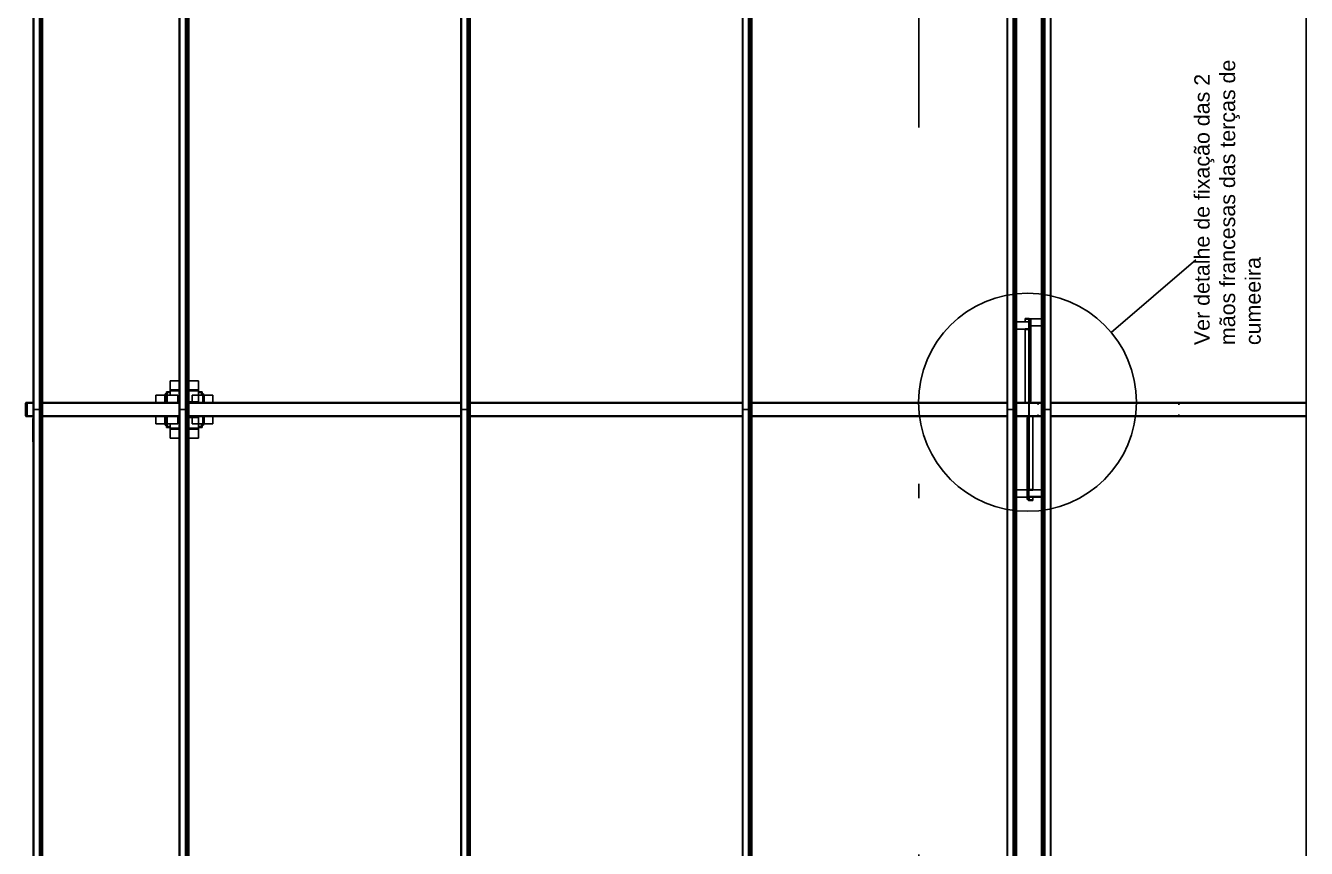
# Model space of a CAD drawing. Header units: millimetres. Extents: x 357 to 945, y 547 to 720.
# Drawn here: x 663.26 to 672.25, y 643.19 to 648.96 of the extents above; entities that cross this region are included whole.
import ezdxf

# ---------------------------------------------------------------- set-up
doc = ezdxf.new("R2010")
doc.units = ezdxf.units.MM
doc.linetypes.add('DIVIDE', pattern=[1.25, 0.5, -0.25, 0, -0.25, 0, -0.25])
for name, color, linetype in [('LCL-LINHACORTE', 171, 'DIVIDE'), ('LCL-TEXTO4', 4, 'Continuous'), ('PLANTA-VIS', 7, 'Continuous')]:
    doc.layers.add(name, color=color, linetype=linetype)
doc.styles.add('ROMANS', font='arial.ttf')

msp = doc.modelspace()

# ---------------------------------------------------------------- linework, layer by layer
msp.add_line((671.47042, 647.31681), (670.87761, 646.80649))
at = {"layer": 'LCL-LINHACORTE', "ltscale": 10}
msp.add_line((669.52666, 635.54515), (669.52666, 659.93646), dxfattribs=at)
msp.add_circle((670.29024, 646.31713), 0.76451, dxfattribs=at)
at = {"layer": 'PLANTA-VIS'}
for p, q in [((663.31416, 646.26622), (663.31416, 650.11622)), ((663.31425, 646.26622), (663.31425, 650.11622)), ((663.31508, 646.26622), (663.31508, 650.11622)), ((663.31652, 646.26622), (663.31652, 650.11622)), ((663.31836, 646.26622), (663.31836, 650.11622)), ((663.35792, 646.26622), (663.35792, 650.11622)), ((663.35986, 646.26622), (663.35986, 650.11622)), ((663.36163, 646.26622), (663.36163, 650.11622)), ((663.36294, 646.26622), (663.36294, 650.11622)), ((663.3636, 646.26622), (663.3636, 650.11622)), ((663.36583, 646.26622), (663.36583, 650.11622)), ((663.37522, 646.26622), (663.37522, 650.11622)), ((663.37769, 646.26622), (663.37769, 650.11622)), ((663.37992, 646.26622), (663.37992, 650.11622)), ((664.3399, 646.26622), (664.3399, 650.11622)), ((664.33999, 646.26622), (664.33999, 650.11622)), ((664.34082, 646.26622), (664.34082, 650.11622)), ((664.34226, 646.26622), (664.34226, 650.11622)), ((664.3441, 646.26622), (664.3441, 650.11622)), ((664.38365, 646.26622), (664.38365, 650.11622)), ((664.3856, 646.26622), (664.3856, 650.11622)), ((664.38737, 646.26622), (664.38737, 650.11622)), ((664.38868, 646.26622), (664.38868, 650.11622)), ((664.38934, 646.26622), (664.38934, 650.11622)), ((664.39158, 646.26622), (664.39158, 650.11622)), ((664.4035, 646.26622), (664.4035, 650.11622)), ((664.40573, 646.26622), (664.40573, 650.11622)), ((666.3149, 646.26622), (666.3149, 650.11622)), ((666.31499, 646.26622), (666.31499, 650.11622)), ((666.31582, 646.26622), (666.31582, 650.11622)), ((666.31726, 646.26622), (666.31726, 650.11622)), ((666.3191, 646.26622), (666.3191, 650.11622)), ((666.35865, 646.26622), (666.35865, 650.11622)), ((666.3606, 646.26622), (666.3606, 650.11622)), ((666.36237, 646.26622), (666.36237, 650.11622)), ((666.36368, 646.26622), (666.36368, 650.11622)), ((666.36434, 646.26622), (666.36434, 650.11622)), ((666.36658, 646.26622), (666.36658, 650.11622)), ((666.3785, 646.26622), (666.3785, 650.11622)), ((666.38073, 646.26622), (666.38073, 650.11622)), ((668.2899, 646.26622), (668.2899, 650.11622)), ((668.28999, 646.26622), (668.28999, 650.11622)), ((668.29082, 646.26622), (668.29082, 650.11622)), ((668.29226, 646.26622), (668.29226, 650.11622)), ((668.2941, 646.26622), (668.2941, 650.11622)), ((668.33365, 646.26622), (668.33365, 650.11622)), ((668.3356, 646.26622), (668.3356, 650.11622)), ((668.33737, 646.26622), (668.33737, 650.11622)), ((668.33868, 646.26622), (668.33868, 650.11622)), ((668.33934, 646.26622), (668.33934, 650.11622)), ((668.34158, 646.26622), (668.34158, 650.11622)), ((668.3535, 646.26622), (668.3535, 650.11622)), ((668.35573, 646.26622), (668.35573, 650.11622)), ((670.14623, 646.26622), (670.14623, 650.11622)), ((670.14632, 646.26622), (670.14632, 650.11622)), ((670.14715, 646.26622), (670.14715, 650.11622)), ((670.14859, 646.26622), (670.14859, 650.11622)), ((670.15043, 646.26622), (670.15043, 650.11622)), ((670.18998, 646.26622), (670.18998, 650.11622)), ((670.19193, 646.26622), (670.19193, 650.11622)), ((670.19369, 646.26622), (670.19369, 650.11622)), ((670.19501, 646.26622), (670.19501, 650.11622)), ((670.19567, 646.26622), (670.19567, 650.11622)), ((670.19791, 646.26622), (670.19791, 650.11622)), ((670.20735, 646.26622), (670.20735, 650.11622)), ((670.20983, 646.26622), (670.20983, 650.11622)), ((670.21206, 646.26622), (670.21206, 650.11622)), ((670.40315, 646.26622), (670.40315, 650.11622)), ((670.40539, 646.26622), (670.40539, 650.11622)), ((670.40605, 646.26622), (670.40605, 650.11622)), ((670.40737, 646.26622), (670.40737, 650.11622)), ((670.40913, 646.26622), (670.40913, 650.11622)), ((670.41108, 646.26622), (670.41108, 650.11622)), ((670.45063, 646.26622), (670.45063, 650.11622)), ((670.45247, 646.26622), (670.45247, 650.11622)), ((670.45391, 646.26622), (670.45391, 650.11622)), ((670.45474, 646.26622), (670.45474, 650.11622)), ((670.45483, 646.26622), (670.45483, 650.11622)), ((672.24533, 646.26622), (672.24533, 650.11622)), ((664.40103, 646.26622), (664.40103, 649.89545)), ((666.37603, 646.26622), (666.37603, 649.77859)), ((668.35103, 646.26622), (668.35103, 649.66399)), ((670.389, 646.26622), (670.389, 649.50222)), ((670.39123, 646.26622), (670.39123, 649.50222)), ((670.39371, 646.26622), (670.39371, 649.50222)), ((670.19791, 646.88022), (670.20735, 646.88022)), ((670.19791, 646.83022), (670.20735, 646.83022)), ((670.21206, 646.88022), (670.29845, 646.88022)), ((670.21206, 646.83022), (670.27314, 646.83022)), ((670.27314, 646.89946), (670.27314, 646.90421)), ((670.27314, 646.90421), (670.30014, 646.90421)), ((670.27314, 646.89946), (670.30014, 646.89946)), ((670.27314, 646.88022), (670.27314, 646.89946)), ((670.27314, 646.82824), (670.27314, 646.83299)), ((670.27314, 646.83299), (670.30014, 646.83299)), ((670.27314, 646.82824), (670.30014, 646.82824)), ((670.27314, 646.31622), (670.27314, 646.82824)), ((670.29845, 646.83299), (670.29845, 646.88022)), ((670.29845, 646.88022), (670.30187, 646.88022)), ((670.29919, 646.87522), (670.30187, 646.87522)), ((670.29919, 646.83299), (670.29919, 646.87522)), ((670.29919, 646.85722), (670.30187, 646.85722)), ((670.29919, 646.85222), (670.30261, 646.85222)), ((670.30014, 646.90421), (670.30512, 646.90327)), ((670.30014, 646.88022), (670.30014, 646.89946)), ((670.30014, 646.89946), (670.30321, 646.89888)), ((670.30014, 646.85722), (670.30014, 646.87522)), ((670.30014, 646.83299), (670.30014, 646.85222)), ((670.30014, 646.83299), (670.30321, 646.83356)), ((670.30014, 646.82824), (670.30512, 646.82918)), ((670.30014, 646.31622), (670.30014, 646.82824)), ((670.30187, 646.85722), (670.30187, 646.8974)), ((670.30251, 646.90222), (670.30261, 646.90222)), ((670.30261, 646.90222), (670.389, 646.90222)), ((670.30261, 646.90001), (670.30261, 646.90222)), ((670.30261, 646.85222), (670.30261, 646.89888)), ((670.30261, 646.85222), (670.30814, 646.85222)), ((670.30321, 646.89888), (670.3058, 646.89724)), ((670.30321, 646.89873), (670.30321, 646.89888)), ((670.30321, 646.83356), (670.30321, 646.85222)), ((670.30321, 646.83356), (670.3058, 646.83521)), ((670.30512, 646.90327), (670.30678, 646.90222)), ((670.30512, 646.82918), (670.30934, 646.83185)), ((670.30512, 646.31648), (670.30512, 646.82918)), ((670.3058, 646.89724), (670.30754, 646.89477)), ((670.3058, 646.89678), (670.3058, 646.89724)), ((670.3058, 646.83521), (670.3058, 646.85222)), ((670.3058, 646.83521), (670.30754, 646.83768)), ((670.30706, 646.90204), (670.30934, 646.90059)), ((670.30754, 646.89477), (670.30814, 646.89186)), ((670.30754, 646.89395), (670.30754, 646.89477)), ((670.30754, 646.83768), (670.30754, 646.85222)), ((670.30754, 646.83768), (670.30814, 646.84058)), ((670.30814, 646.84058), (670.30814, 646.89186)), ((670.30934, 646.90059), (670.31215, 646.89659)), ((670.30934, 646.83185), (670.31215, 646.83586)), ((670.30934, 646.31915), (670.30934, 646.83185)), ((670.31215, 646.89659), (670.31314, 646.89186)), ((670.31215, 646.83586), (670.31314, 646.84058)), ((670.31215, 646.32316), (670.31215, 646.83586)), ((670.31314, 646.84058), (670.31314, 646.89186)), ((670.31314, 646.85222), (670.389, 646.85222)), ((670.31314, 646.32788), (670.31314, 646.84058)), ((670.39371, 646.90222), (670.40315, 646.90222)), ((670.39371, 646.85222), (670.40315, 646.85222)), ((664.27553, 646.40397), (664.27553, 646.46622)), ((664.27553, 646.46622), (664.3399, 646.46622)), ((664.40573, 646.46622), (664.47553, 646.46622)), ((664.47553, 646.40397), (664.47553, 646.46622)), ((664.24053, 646.31622), (664.24053, 646.37601)), ((664.24053, 646.37601), (664.25053, 646.37601)), ((664.25053, 646.34122), (664.25053, 646.39122)), ((664.25053, 646.39122), (664.27553, 646.39122)), ((664.25553, 646.38622), (664.27553, 646.38622)), ((664.25553, 646.36622), (664.25553, 646.38622)), ((664.27553, 646.39622), (664.27553, 646.40397)), ((664.27553, 646.40397), (664.3399, 646.40397)), ((664.27553, 646.36622), (664.27553, 646.39622)), ((664.27553, 646.39622), (664.3399, 646.39622)), ((664.40573, 646.40397), (664.47553, 646.40397)), ((664.40573, 646.39622), (664.47553, 646.39622)), ((664.47553, 646.39622), (664.47553, 646.40397)), ((664.47553, 646.32122), (664.47553, 646.39622)), ((664.47553, 646.39122), (664.50053, 646.39122)), ((664.47553, 646.38622), (664.49553, 646.38622)), ((664.49553, 646.38622), (664.49553, 646.36622)), ((664.50053, 646.36622), (664.50053, 646.39122)), ((664.50053, 646.37601), (664.51053, 646.37601)), ((664.51053, 646.31622), (664.51053, 646.37601)), ((663.26164, 646.31022), (663.26209, 646.31252)), ((663.26164, 646.22222), (663.26164, 646.31022)), ((663.26209, 646.31252), (663.26339, 646.31447)), ((663.26339, 646.31447), (663.26534, 646.31577)), ((663.26464, 646.31022), (663.26486, 646.31137)), ((663.26464, 646.22222), (663.26464, 646.31022)), ((663.26486, 646.31137), (663.26551, 646.31234)), ((663.26534, 646.31577), (663.26764, 646.31622)), ((663.26551, 646.31234), (663.26649, 646.31299)), ((663.26649, 646.31299), (663.26764, 646.31322)), ((663.26764, 646.31622), (663.27436, 646.31622)), ((663.26764, 646.31322), (663.27361, 646.31322)), ((663.27347, 646.31022), (663.27354, 646.31252)), ((663.27347, 646.22222), (663.27347, 646.31022)), ((663.27347, 646.31022), (663.31416, 646.31022)), ((663.27354, 646.31252), (663.27373, 646.31447)), ((663.27354, 646.31252), (663.31416, 646.31252)), ((663.27373, 646.31447), (663.27402, 646.31577)), ((663.27373, 646.31447), (663.31416, 646.31447)), ((663.27402, 646.31577), (663.27436, 646.31622)), ((663.27402, 646.31577), (663.31416, 646.31577)), ((663.27436, 646.31622), (663.31416, 646.31622)), ((663.36583, 646.31252), (663.37522, 646.31252)), ((663.36583, 646.31022), (663.37522, 646.31022)), ((663.37992, 646.31622), (664.3399, 646.31622)), ((663.37992, 646.31577), (664.3399, 646.31577)), ((663.37992, 646.31447), (664.3399, 646.31447)), ((663.37992, 646.31252), (664.3399, 646.31252)), ((663.37992, 646.31022), (664.3399, 646.31022)), ((664.17553, 646.36622), (664.23778, 646.36622)), ((664.17553, 646.31622), (664.17553, 646.36622)), ((664.23778, 646.36622), (664.24053, 646.36622)), ((664.23778, 646.31622), (664.23778, 646.36622)), ((664.25053, 646.34122), (664.25543, 646.34122)), ((664.25053, 646.31622), (664.25053, 646.34122)), ((664.25543, 646.36622), (664.33043, 646.36622)), ((664.25543, 646.31622), (664.25543, 646.36622)), ((664.33043, 646.31622), (664.33043, 646.36622)), ((664.33043, 646.32122), (664.3399, 646.32122)), ((664.39158, 646.31252), (664.40103, 646.31252)), ((664.39158, 646.31022), (664.40103, 646.31022)), ((664.40573, 646.32122), (664.47553, 646.32122)), ((664.40573, 646.31622), (666.3149, 646.31622)), ((664.40573, 646.31577), (666.3149, 646.31577)), ((664.40573, 646.31447), (666.3149, 646.31447)), ((664.40573, 646.31252), (666.3149, 646.31252)), ((664.40573, 646.31022), (666.3149, 646.31022)), ((664.43053, 646.31622), (664.43053, 646.36622)), ((664.43053, 646.36622), (664.50553, 646.36622)), ((664.50553, 646.31622), (664.50553, 646.36622)), ((664.51053, 646.36622), (664.51328, 646.36622)), ((664.51328, 646.31622), (664.51328, 646.36622)), ((664.51328, 646.36622), (664.57553, 646.36622)), ((664.57553, 646.31622), (664.57553, 646.36622)), ((666.36658, 646.31252), (666.37603, 646.31252)), ((666.36658, 646.31022), (666.37603, 646.31022)), ((666.38073, 646.31622), (668.2899, 646.31622)), ((666.38073, 646.31577), (668.2899, 646.31577)), ((666.38073, 646.31447), (668.2899, 646.31447)), ((666.38073, 646.31252), (668.2899, 646.31252)), ((666.38073, 646.31022), (668.2899, 646.31022)), ((668.34158, 646.31252), (668.35103, 646.31252)), ((668.34158, 646.31022), (668.35103, 646.31022)), ((668.35573, 646.31622), (670.14623, 646.31622)), ((668.35573, 646.31577), (670.14623, 646.31577)), ((668.35573, 646.31447), (670.14623, 646.31447)), ((668.35573, 646.31252), (670.14623, 646.31252)), ((668.35573, 646.31022), (670.14623, 646.31022)), ((670.19791, 646.31252), (670.20735, 646.31252)), ((670.19791, 646.31022), (670.20735, 646.31022)), ((670.21206, 646.31622), (670.29936, 646.31622)), ((670.21206, 646.31577), (670.29902, 646.31577)), ((670.21206, 646.31447), (670.29873, 646.31447)), ((670.21206, 646.31252), (670.29854, 646.31252)), ((670.21206, 646.31022), (670.29847, 646.31022)), ((670.29847, 646.31022), (670.29854, 646.31252)), ((670.29847, 646.22222), (670.29847, 646.31022)), ((670.29854, 646.31252), (670.29873, 646.31447)), ((670.29873, 646.31447), (670.29902, 646.31577)), ((670.29891, 646.31022), (670.29895, 646.31137)), ((670.29891, 646.22222), (670.29891, 646.31022)), ((670.29891, 646.30972), (670.30215, 646.30972)), ((670.29895, 646.31137), (670.29904, 646.31234)), ((670.29902, 646.31577), (670.29936, 646.31622)), ((670.29904, 646.31234), (670.29919, 646.31299)), ((670.29919, 646.31299), (670.29936, 646.31322)), ((670.29936, 646.31622), (670.30053, 646.31622)), ((670.29936, 646.31322), (670.30053, 646.31322)), ((670.30053, 646.31622), (670.3017, 646.31622)), ((670.30053, 646.31322), (670.3017, 646.31322)), ((670.30053, 646.22272), (670.30053, 646.30972)), ((670.30053, 646.22272), (670.30053, 646.30972)), ((670.3017, 646.31622), (670.389, 646.31622)), ((670.3017, 646.31622), (670.30204, 646.31577)), ((670.3017, 646.31322), (670.30187, 646.31299)), ((670.30187, 646.31299), (670.30202, 646.31234)), ((670.30202, 646.31234), (670.30211, 646.31137)), ((670.30204, 646.31577), (670.389, 646.31577)), ((670.30204, 646.31577), (670.30233, 646.31447)), ((670.30211, 646.31137), (670.30215, 646.31022)), ((670.30215, 646.22222), (670.30215, 646.31022)), ((670.30233, 646.31447), (670.389, 646.31447)), ((670.30233, 646.31447), (670.30252, 646.31252)), ((670.30252, 646.31252), (670.389, 646.31252)), ((670.30252, 646.31252), (670.30259, 646.31022)), ((670.30259, 646.31022), (670.389, 646.31022)), ((670.30259, 646.22222), (670.30259, 646.31022)), ((670.30375, 646.31622), (670.30512, 646.31648)), ((670.30512, 646.31648), (670.30934, 646.31915)), ((670.30934, 646.31915), (670.31215, 646.32316)), ((670.31215, 646.32316), (670.31314, 646.32788)), ((670.35916, 646.30872), (670.36493, 646.30872)), ((670.35916, 646.30472), (670.36493, 646.30472)), ((670.36493, 646.30472), (670.36493, 646.30872)), ((670.36493, 646.30872), (670.36767, 646.30872)), ((670.36493, 646.30472), (670.36767, 646.30472)), ((670.39371, 646.31252), (670.40315, 646.31252)), ((670.39371, 646.31022), (670.40315, 646.31022)), ((670.45483, 646.31622), (672.24533, 646.31622)), ((670.45483, 646.31577), (672.24533, 646.31577)), ((670.45483, 646.31447), (672.24533, 646.31447)), ((670.45483, 646.31252), (672.24533, 646.31252)), ((670.45483, 646.31022), (672.24533, 646.31022)), ((671.34663, 646.30472), (671.3532, 646.30472)), ((671.34664, 646.30872), (671.3532, 646.30872)), ((671.3532, 646.30472), (671.3532, 646.30872)), ((671.3532, 646.30872), (671.35696, 646.30872)), ((671.3532, 646.30472), (671.35696, 646.30472)), ((663.26164, 646.22222), (663.26209, 646.21993)), ((663.26209, 646.21993), (663.26339, 646.21798)), ((663.26339, 646.21798), (663.26534, 646.21668)), ((663.26464, 646.22222), (663.26486, 646.22108)), ((663.26486, 646.22108), (663.26551, 646.2201)), ((663.26534, 646.21668), (663.26764, 646.21622)), ((663.26551, 646.2201), (663.26649, 646.21945)), ((663.26649, 646.21945), (663.26764, 646.21922)), ((663.26764, 646.21922), (663.27361, 646.21922)), ((663.26764, 646.21622), (663.27436, 646.21622)), ((663.27347, 646.22222), (663.27354, 646.21993)), ((663.27347, 646.22222), (663.31416, 646.22222)), ((663.27354, 646.21993), (663.27373, 646.21798)), ((663.27354, 646.21993), (663.31416, 646.21993)), ((663.27373, 646.21798), (663.27402, 646.21668)), ((663.27373, 646.21798), (663.31416, 646.21798)), ((663.27402, 646.21668), (663.27436, 646.21622)), ((663.27402, 646.21668), (663.31416, 646.21668)), ((663.27436, 646.21622), (663.31416, 646.21622)), ((663.31268, 646.20043), (663.31367, 646.2053)), ((663.31268, 646.09465), (663.31268, 646.20043)), ((663.31367, 646.2053), (663.31416, 646.20602)), ((663.31367, 646.09951), (663.31367, 646.2053)), ((663.31416, 646.26622), (663.31425, 646.26622)), ((663.31416, 642.41622), (663.31416, 646.26622)), ((663.31416, 646.26622), (663.31425, 646.26622)), ((663.31425, 646.26622), (663.31508, 646.26622)), ((663.31425, 642.41622), (663.31425, 646.26622)), ((663.31425, 646.26622), (663.31508, 646.26622)), ((663.31508, 646.26622), (663.31652, 646.26622)), ((663.31508, 642.41622), (663.31508, 646.26622)), ((663.31508, 646.26622), (663.31652, 646.26622)), ((663.31652, 646.26622), (663.31836, 646.26622)), ((663.31652, 642.41622), (663.31652, 646.26622)), ((663.31652, 646.26622), (663.31836, 646.26622)), ((663.31836, 646.26622), (663.35792, 646.26622)), ((663.31836, 642.41622), (663.31836, 646.26622)), ((663.31836, 646.26622), (663.35792, 646.26622)), ((663.35792, 646.26622), (663.35986, 646.26622)), ((663.35792, 642.41622), (663.35792, 646.26622)), ((663.35792, 646.26622), (663.35986, 646.26622)), ((663.35986, 646.26622), (663.36163, 646.26622)), ((663.35986, 642.41622), (663.35986, 646.26622)), ((663.35986, 646.26622), (663.36163, 646.26622)), ((663.36163, 646.26622), (663.36294, 646.26622)), ((663.36163, 642.41622), (663.36163, 646.26622)), ((663.36163, 646.26622), (663.36294, 646.26622)), ((663.36294, 646.26622), (663.3636, 646.26622)), ((663.36294, 642.41622), (663.36294, 646.26622)), ((663.36294, 646.26622), (663.3636, 646.26622)), ((663.3636, 646.26622), (663.36583, 646.26622)), ((663.3636, 642.41622), (663.3636, 646.26622)), ((663.3636, 646.26622), (663.36583, 646.26622)), ((663.36583, 642.41622), (663.36583, 646.26622)), ((663.36583, 646.22222), (663.37522, 646.22222)), ((663.36583, 646.21993), (663.37522, 646.21993)), ((663.37522, 646.26622), (663.37769, 646.26622)), ((663.37522, 642.41622), (663.37522, 646.26622)), ((663.37522, 646.26622), (663.37769, 646.26622)), ((663.37769, 646.26622), (663.37992, 646.26622)), ((663.37769, 642.41622), (663.37769, 646.26622)), ((663.37769, 646.26622), (663.37992, 646.26622)), ((663.37992, 642.41622), (663.37992, 646.26622)), ((663.37992, 646.22222), (664.3399, 646.22222)), ((663.37992, 646.21993), (664.3399, 646.21993)), ((663.37992, 646.21798), (664.3399, 646.21798)), ((663.37992, 646.21668), (664.3399, 646.21668)), ((663.37992, 646.21622), (664.3399, 646.21622)), ((664.17553, 646.16622), (664.17553, 646.21622)), ((664.23778, 646.16622), (664.23778, 646.21622)), ((664.24053, 646.15643), (664.24053, 646.21622)), ((664.25053, 646.19122), (664.25053, 646.21622)), ((664.25053, 646.19122), (664.25543, 646.19122)), ((664.25053, 646.14122), (664.25053, 646.19122)), ((664.25543, 646.16622), (664.25543, 646.21622)), ((664.33043, 646.16622), (664.33043, 646.21622)), ((664.33043, 646.21122), (664.3399, 646.21122)), ((664.3399, 646.26622), (664.33999, 646.26622)), ((664.3399, 646.26622), (664.33999, 646.26622)), ((664.3399, 642.41622), (664.3399, 646.26622)), ((664.33999, 646.26622), (664.34082, 646.26622)), ((664.33999, 646.26622), (664.34082, 646.26622)), ((664.33999, 642.41622), (664.33999, 646.26622)), ((664.34082, 646.26622), (664.34226, 646.26622)), ((664.34082, 646.26622), (664.34226, 646.26622)), ((664.34082, 642.41622), (664.34082, 646.26622)), ((664.34226, 646.26622), (664.3441, 646.26622)), ((664.34226, 646.26622), (664.3441, 646.26622)), ((664.34226, 642.41622), (664.34226, 646.26622)), ((664.3441, 646.26622), (664.38365, 646.26622)), ((664.3441, 646.26622), (664.38365, 646.26622)), ((664.3441, 642.41622), (664.3441, 646.26622)), ((664.38365, 646.26622), (664.3856, 646.26622)), ((664.38365, 646.26622), (664.3856, 646.26622)), ((664.38365, 642.41622), (664.38365, 646.26622)), ((664.3856, 646.26622), (664.38737, 646.26622)), ((664.3856, 646.26622), (664.38737, 646.26622)), ((664.3856, 642.41622), (664.3856, 646.26622)), ((664.38737, 646.26622), (664.38868, 646.26622)), ((664.38737, 646.26622), (664.38868, 646.26622)), ((664.38737, 642.41622), (664.38737, 646.26622)), ((664.38868, 646.26622), (664.38934, 646.26622)), ((664.38868, 646.26622), (664.38934, 646.26622)), ((664.38868, 642.41622), (664.38868, 646.26622)), ((664.38934, 646.26622), (664.39158, 646.26622)), ((664.38934, 646.26622), (664.39158, 646.26622)), ((664.38934, 642.41622), (664.38934, 646.26622)), ((664.39158, 642.41622), (664.39158, 646.26622)), ((664.39158, 646.22222), (664.40103, 646.22222)), ((664.39158, 646.21993), (664.40103, 646.21993)), ((664.40103, 646.26622), (664.4035, 646.26622)), ((664.40103, 646.26622), (664.4035, 646.26622)), ((664.40103, 646.04837), (664.40103, 646.26622)), ((664.4035, 646.26622), (664.40573, 646.26622)), ((664.4035, 646.26622), (664.40573, 646.26622)), ((664.4035, 642.41622), (664.4035, 646.26622)), ((664.40573, 642.41622), (664.40573, 646.26622)), ((664.40573, 646.22222), (666.3149, 646.22222)), ((664.40573, 646.21993), (666.3149, 646.21993)), ((664.40573, 646.21798), (666.3149, 646.21798)), ((664.40573, 646.21668), (666.3149, 646.21668)), ((664.40573, 646.21622), (666.3149, 646.21622)), ((664.40573, 646.21122), (664.47553, 646.21122)), ((664.43053, 646.16622), (664.43053, 646.21622)), ((664.47553, 646.13622), (664.47553, 646.21122)), ((664.50553, 646.16622), (664.50553, 646.21622)), ((664.51053, 646.15643), (664.51053, 646.21622)), ((664.51328, 646.16622), (664.51328, 646.21622)), ((664.57553, 646.16622), (664.57553, 646.21622)), ((666.3149, 646.26622), (666.31499, 646.26622)), ((666.3149, 646.26622), (666.31499, 646.26622)), ((666.3149, 642.41622), (666.3149, 646.26622)), ((666.31499, 646.26622), (666.31582, 646.26622)), ((666.31499, 646.26622), (666.31582, 646.26622)), ((666.31499, 642.41622), (666.31499, 646.26622)), ((666.31582, 646.26622), (666.31726, 646.26622)), ((666.31582, 646.26622), (666.31726, 646.26622)), ((666.31582, 642.41622), (666.31582, 646.26622)), ((666.31726, 646.26622), (666.3191, 646.26622)), ((666.31726, 646.26622), (666.3191, 646.26622)), ((666.31726, 642.41622), (666.31726, 646.26622)), ((666.3191, 646.26622), (666.35865, 646.26622)), ((666.3191, 646.26622), (666.35865, 646.26622)), ((666.3191, 642.41622), (666.3191, 646.26622)), ((666.35865, 646.26622), (666.3606, 646.26622)), ((666.35865, 646.26622), (666.3606, 646.26622)), ((666.35865, 642.41622), (666.35865, 646.26622)), ((666.3606, 646.26622), (666.36237, 646.26622)), ((666.3606, 646.26622), (666.36237, 646.26622)), ((666.3606, 642.41622), (666.3606, 646.26622)), ((666.36237, 646.26622), (666.36368, 646.26622)), ((666.36237, 646.26622), (666.36368, 646.26622)), ((666.36237, 642.41622), (666.36237, 646.26622)), ((666.36368, 646.26622), (666.36434, 646.26622)), ((666.36368, 646.26622), (666.36434, 646.26622)), ((666.36368, 642.41622), (666.36368, 646.26622)), ((666.36434, 646.26622), (666.36658, 646.26622)), ((666.36434, 646.26622), (666.36658, 646.26622)), ((666.36434, 642.41622), (666.36434, 646.26622)), ((666.36658, 642.41622), (666.36658, 646.26622)), ((666.36658, 646.22222), (666.37603, 646.22222)), ((666.36658, 646.21993), (666.37603, 646.21993)), ((666.37603, 646.26622), (666.3785, 646.26622)), ((666.37603, 646.26622), (666.3785, 646.26622)), ((666.37603, 645.93402), (666.37603, 646.26622)), ((666.3785, 646.26622), (666.38073, 646.26622)), ((666.3785, 646.26622), (666.38073, 646.26622)), ((666.3785, 642.41622), (666.3785, 646.26622)), ((666.38073, 642.41622), (666.38073, 646.26622)), ((666.38073, 646.22222), (668.2899, 646.22222)), ((666.38073, 646.21993), (668.2899, 646.21993)), ((666.38073, 646.21798), (668.2899, 646.21798)), ((666.38073, 646.21668), (668.2899, 646.21668)), ((666.38073, 646.21622), (668.2899, 646.21622)), ((668.2899, 646.26622), (668.28999, 646.26622)), ((668.2899, 646.26622), (668.28999, 646.26622)), ((668.2899, 642.41622), (668.2899, 646.26622)), ((668.28999, 646.26622), (668.29082, 646.26622)), ((668.28999, 646.26622), (668.29082, 646.26622)), ((668.28999, 642.41622), (668.28999, 646.26622)), ((668.29082, 646.26622), (668.29226, 646.26622)), ((668.29082, 646.26622), (668.29226, 646.26622)), ((668.29082, 642.41622), (668.29082, 646.26622)), ((668.29226, 646.26622), (668.2941, 646.26622)), ((668.29226, 646.26622), (668.2941, 646.26622)), ((668.29226, 642.41622), (668.29226, 646.26622)), ((668.2941, 646.26622), (668.33365, 646.26622)), ((668.2941, 646.26622), (668.33365, 646.26622)), ((668.2941, 642.41622), (668.2941, 646.26622)), ((668.33365, 646.26622), (668.3356, 646.26622)), ((668.33365, 646.26622), (668.3356, 646.26622)), ((668.33365, 642.41622), (668.33365, 646.26622)), ((668.3356, 646.26622), (668.33737, 646.26622)), ((668.3356, 646.26622), (668.33737, 646.26622)), ((668.3356, 642.41622), (668.3356, 646.26622)), ((668.33737, 646.26622), (668.33868, 646.26622)), ((668.33737, 646.26622), (668.33868, 646.26622)), ((668.33737, 642.41622), (668.33737, 646.26622)), ((668.33868, 646.26622), (668.33934, 646.26622)), ((668.33868, 646.26622), (668.33934, 646.26622)), ((668.33868, 642.41622), (668.33868, 646.26622)), ((668.33934, 646.26622), (668.34158, 646.26622)), ((668.33934, 646.26622), (668.34158, 646.26622)), ((668.33934, 642.41622), (668.33934, 646.26622)), ((668.34158, 642.41622), (668.34158, 646.26622)), ((668.34158, 646.22222), (668.35103, 646.22222)), ((668.34158, 646.21993), (668.35103, 646.21993)), ((668.35103, 646.26622), (668.3535, 646.26622)), ((668.35103, 646.26622), (668.3535, 646.26622)), ((668.35103, 645.81968), (668.35103, 646.26622)), ((668.3535, 646.26622), (668.35573, 646.26622)), ((668.3535, 646.26622), (668.35573, 646.26622)), ((668.3535, 642.41622), (668.3535, 646.26622)), ((668.35573, 642.41622), (668.35573, 646.26622)), ((668.35573, 646.22222), (670.14623, 646.22222)), ((668.35573, 646.21993), (670.14623, 646.21993)), ((668.35573, 646.21798), (670.14623, 646.21798)), ((668.35573, 646.21668), (670.14623, 646.21668)), ((668.35573, 646.21622), (670.14623, 646.21622)), ((670.14623, 646.26622), (670.14632, 646.26622)), ((670.14623, 646.26622), (670.14632, 646.26622)), ((670.14623, 642.41622), (670.14623, 646.26622)), ((670.14632, 646.26622), (670.14715, 646.26622)), ((670.14632, 646.26622), (670.14715, 646.26622)), ((670.14632, 642.41622), (670.14632, 646.26622)), ((670.14715, 646.26622), (670.14859, 646.26622)), ((670.14715, 646.26622), (670.14859, 646.26622)), ((670.14715, 642.41622), (670.14715, 646.26622)), ((670.14859, 646.26622), (670.15043, 646.26622)), ((670.14859, 646.26622), (670.15043, 646.26622)), ((670.14859, 642.41622), (670.14859, 646.26622)), ((670.15043, 646.26622), (670.18998, 646.26622)), ((670.15043, 646.26622), (670.18998, 646.26622)), ((670.15043, 642.41622), (670.15043, 646.26622)), ((670.18998, 646.26622), (670.19193, 646.26622)), ((670.18998, 646.26622), (670.19193, 646.26622)), ((670.18998, 642.41622), (670.18998, 646.26622)), ((670.19193, 646.26622), (670.19369, 646.26622)), ((670.19193, 646.26622), (670.19369, 646.26622)), ((670.19193, 642.41622), (670.19193, 646.26622)), ((670.19369, 646.26622), (670.19501, 646.26622)), ((670.19369, 646.26622), (670.19501, 646.26622)), ((670.19369, 642.41622), (670.19369, 646.26622)), ((670.19501, 646.26622), (670.19567, 646.26622)), ((670.19501, 646.26622), (670.19567, 646.26622)), ((670.19501, 642.41622), (670.19501, 646.26622)), ((670.19567, 646.26622), (670.19791, 646.26622)), ((670.19567, 646.26622), (670.19791, 646.26622)), ((670.19567, 642.41622), (670.19567, 646.26622)), ((670.19791, 642.41622), (670.19791, 646.26622)), ((670.19791, 646.22222), (670.20735, 646.22222)), ((670.19791, 646.21993), (670.20735, 646.21993)), ((670.20735, 646.26622), (670.20983, 646.26622)), ((670.20735, 646.26622), (670.20983, 646.26622)), ((670.20735, 642.41622), (670.20735, 646.26622)), ((670.20983, 646.26622), (670.21206, 646.26622)), ((670.20983, 646.26622), (670.21206, 646.26622)), ((670.20983, 642.41622), (670.20983, 646.26622)), ((670.21206, 642.41622), (670.21206, 646.26622)), ((670.21206, 646.22222), (670.29847, 646.22222)), ((670.21206, 646.21993), (670.29854, 646.21993)), ((670.21206, 646.21798), (670.29873, 646.21798)), ((670.21206, 646.21668), (670.29902, 646.21668)), ((670.21206, 646.21622), (670.29936, 646.21622)), ((670.28792, 646.20456), (670.28891, 646.20929)), ((670.28792, 645.70222), (670.28792, 646.20456)), ((670.28891, 646.20929), (670.29172, 646.21329)), ((670.28891, 645.69659), (670.28891, 646.20929)), ((670.29172, 646.21329), (670.29594, 646.21597)), ((670.29172, 645.70059), (670.29172, 646.21329)), ((670.29594, 646.21597), (670.29727, 646.21622)), ((670.29594, 645.70327), (670.29594, 646.21597)), ((670.29847, 646.22222), (670.29854, 646.21993)), ((670.29854, 646.21993), (670.29873, 646.21798)), ((670.29873, 646.21798), (670.29902, 646.21668)), ((670.29891, 646.22272), (670.30215, 646.22272)), ((670.29891, 646.22222), (670.29895, 646.22108)), ((670.29895, 646.22108), (670.29904, 646.2201)), ((670.29902, 646.21668), (670.29936, 646.21622)), ((670.29904, 646.2201), (670.29919, 646.21945)), ((670.29919, 646.21945), (670.29936, 646.21922)), ((670.29936, 646.21922), (670.30053, 646.21922)), ((670.29936, 646.21622), (670.30053, 646.21622)), ((670.30053, 646.21922), (670.3017, 646.21922)), ((670.30053, 646.21622), (670.3017, 646.21622)), ((670.30092, 645.70421), (670.30092, 646.21622)), ((670.3017, 646.21922), (670.30187, 646.21945)), ((670.3017, 646.21622), (670.30204, 646.21668)), ((670.3017, 646.21622), (670.389, 646.21622)), ((670.30187, 646.21945), (670.30202, 646.2201)), ((670.30202, 646.2201), (670.30211, 646.22108)), ((670.30204, 646.21668), (670.30233, 646.21798)), ((670.30204, 646.21668), (670.389, 646.21668)), ((670.30211, 646.22108), (670.30215, 646.22222)), ((670.30233, 646.21798), (670.30252, 646.21993)), ((670.30233, 646.21798), (670.389, 646.21798)), ((670.30252, 646.21993), (670.30259, 646.22222)), ((670.30252, 646.21993), (670.389, 646.21993)), ((670.30259, 646.22222), (670.389, 646.22222)), ((670.32792, 645.70421), (670.32792, 646.21622)), ((670.35916, 646.22772), (670.36493, 646.22772)), ((670.35916, 646.22372), (670.36493, 646.22372)), ((670.36493, 646.22772), (670.36767, 646.22772)), ((670.36493, 646.22372), (670.36493, 646.22772)), ((670.36493, 646.22372), (670.36767, 646.22372)), ((670.389, 646.26622), (670.39123, 646.26622)), ((670.389, 646.26622), (670.39123, 646.26622)), ((670.389, 645.65722), (670.389, 646.26622)), ((670.39123, 646.26622), (670.39371, 646.26622)), ((670.39123, 646.26622), (670.39371, 646.26622)), ((670.39123, 645.65722), (670.39123, 646.26622)), ((670.39371, 645.65722), (670.39371, 646.26622)), ((670.39371, 646.22222), (670.40315, 646.22222)), ((670.39371, 646.21993), (670.40315, 646.21993)), ((670.40315, 646.26622), (670.40539, 646.26622)), ((670.40315, 646.26622), (670.40539, 646.26622)), ((670.40315, 642.41622), (670.40315, 646.26622)), ((670.40539, 646.26622), (670.40605, 646.26622)), ((670.40539, 646.26622), (670.40605, 646.26622)), ((670.40539, 642.41622), (670.40539, 646.26622)), ((670.40605, 646.26622), (670.40737, 646.26622)), ((670.40605, 646.26622), (670.40737, 646.26622)), ((670.40605, 642.41622), (670.40605, 646.26622)), ((670.40737, 646.26622), (670.40913, 646.26622)), ((670.40737, 646.26622), (670.40913, 646.26622)), ((670.40737, 642.41622), (670.40737, 646.26622)), ((670.40913, 646.26622), (670.41108, 646.26622)), ((670.40913, 646.26622), (670.41108, 646.26622)), ((670.40913, 642.41622), (670.40913, 646.26622)), ((670.41108, 646.26622), (670.45063, 646.26622)), ((670.41108, 646.26622), (670.45063, 646.26622)), ((670.41108, 642.41622), (670.41108, 646.26622)), ((670.45063, 646.26622), (670.45247, 646.26622)), ((670.45063, 646.26622), (670.45247, 646.26622)), ((670.45063, 642.41622), (670.45063, 646.26622)), ((670.45247, 646.26622), (670.45391, 646.26622)), ((670.45247, 646.26622), (670.45391, 646.26622)), ((670.45247, 642.41622), (670.45247, 646.26622)), ((670.45391, 646.26622), (670.45474, 646.26622)), ((670.45391, 646.26622), (670.45474, 646.26622)), ((670.45391, 642.41622), (670.45391, 646.26622)), ((670.45474, 646.26622), (670.45483, 646.26622)), ((670.45474, 646.26622), (670.45483, 646.26622)), ((670.45474, 642.41622), (670.45474, 646.26622)), ((670.45483, 642.41622), (670.45483, 646.26622)), ((670.45483, 646.22222), (672.24533, 646.22222)), ((670.45483, 646.21993), (672.24533, 646.21993)), ((670.45483, 646.21798), (672.24533, 646.21798)), ((670.45483, 646.21668), (672.24533, 646.21668)), ((670.45483, 646.21622), (672.24533, 646.21622)), ((671.34663, 646.22772), (671.3532, 646.22772)), ((671.34664, 646.22372), (671.3532, 646.22372)), ((671.3532, 646.22772), (671.35696, 646.22772)), ((671.3532, 646.22372), (671.3532, 646.22772)), ((671.3532, 646.22372), (671.35696, 646.22372)), ((672.24533, 646.26622), (672.24756, 646.26622)), ((672.24533, 646.26622), (672.24756, 646.26622)), ((672.24533, 642.41622), (672.24533, 646.26622)), ((663.31268, 646.09465), (663.31367, 646.09951)), ((663.31367, 646.09951), (663.31416, 646.10023)), ((664.17553, 646.16622), (664.23778, 646.16622)), ((664.23778, 646.16622), (664.24053, 646.16622)), ((664.24053, 646.15643), (664.25053, 646.15643)), ((664.25053, 646.14122), (664.27553, 646.14122)), ((664.25543, 646.16622), (664.33043, 646.16622)), ((664.25553, 646.14622), (664.25553, 646.16622)), ((664.27553, 646.14622), (664.25553, 646.14622)), ((664.27553, 646.13622), (664.27553, 646.16622)), ((664.27553, 646.13622), (664.3399, 646.13622)), ((664.27553, 646.12847), (664.27553, 646.13622)), ((664.27553, 646.12847), (664.3399, 646.12847)), ((664.27553, 646.06622), (664.27553, 646.12847)), ((664.40573, 646.13622), (664.47553, 646.13622)), ((664.40573, 646.12847), (664.47553, 646.12847)), ((664.43053, 646.16622), (664.50553, 646.16622)), ((664.49553, 646.14622), (664.47553, 646.14622)), ((664.47553, 646.14122), (664.50053, 646.14122)), ((664.47553, 646.12847), (664.47553, 646.13622)), ((664.47553, 646.06622), (664.47553, 646.12847)), ((664.49553, 646.16622), (664.49553, 646.14622)), ((664.50053, 646.14122), (664.50053, 646.16622)), ((664.50053, 646.15643), (664.51053, 646.15643)), ((664.51053, 646.16622), (664.51328, 646.16622)), ((664.51328, 646.16622), (664.57553, 646.16622)), ((663.31268, 646.04182), (663.31268, 646.09465)), ((663.31268, 646.04182), (663.31367, 646.03695)), ((663.31367, 646.03695), (663.31416, 646.03622)), ((664.27553, 646.06622), (664.3399, 646.06622)), ((664.39158, 646.04819), (664.40292, 646.04819)), ((664.39158, 646.04334), (664.40103, 646.04334)), ((664.40103, 642.41622), (664.40103, 646.04545)), ((664.40292, 646.04819), (664.40292, 646.04829)), ((664.40292, 646.04656), (664.40292, 646.04819)), ((664.40573, 646.06622), (664.47553, 646.06622)), ((664.39158, 645.97551), (664.40024, 645.97551)), ((664.39158, 645.97066), (664.39201, 645.97066)), ((666.36658, 645.93339), (666.37792, 645.93339)), ((666.36658, 645.92859), (666.37792, 645.92859)), ((666.37603, 642.41622), (666.37603, 645.92859)), ((666.37792, 645.93339), (666.37792, 645.93394)), ((666.37792, 645.92859), (666.37792, 645.93339)), ((666.36658, 645.86146), (666.36681, 645.86146)), ((668.34158, 645.81876), (668.35292, 645.81876)), ((668.34158, 645.81399), (668.35292, 645.81399)), ((668.35103, 642.41622), (668.35103, 645.81399)), ((668.35292, 645.81876), (668.35292, 645.81959)), ((668.35292, 645.81399), (668.35292, 645.81876)), ((670.19791, 645.70222), (670.20735, 645.70222)), ((670.19791, 645.65222), (670.20735, 645.65222)), ((670.21206, 645.70222), (670.28857, 645.70222)), ((670.21206, 645.65222), (670.28792, 645.65222)), ((670.28792, 645.69186), (670.28792, 645.69885)), ((670.28792, 645.69186), (670.28891, 645.69659)), ((670.28792, 645.64058), (670.28792, 645.69186)), ((670.28891, 645.69659), (670.29172, 645.70059)), ((670.29172, 645.70059), (670.29594, 645.70327)), ((670.29292, 645.69186), (670.29352, 645.69477)), ((670.29292, 645.64058), (670.29292, 645.69186)), ((670.29292, 645.65222), (670.29845, 645.65222)), ((670.29352, 645.69477), (670.29526, 645.69724)), ((670.29352, 645.63768), (670.29352, 645.65222)), ((670.29526, 645.69724), (670.29785, 645.69888)), ((670.29526, 645.63521), (670.29526, 645.65222)), ((670.29594, 645.70327), (670.30092, 645.70421)), ((670.29785, 645.69888), (670.30092, 645.69946)), ((670.29785, 645.63356), (670.29785, 645.65222)), ((670.29845, 645.65222), (670.29845, 645.69899)), ((670.29845, 645.65222), (670.30053, 645.65222)), ((670.29919, 645.65722), (670.29919, 645.69913)), ((670.29919, 645.65722), (670.30053, 645.65722)), ((670.30053, 645.65722), (670.30587, 645.65722)), ((670.30053, 645.65222), (670.30587, 645.65222)), ((670.30092, 645.70421), (670.32792, 645.70421)), ((670.30092, 645.69946), (670.32792, 645.69946)), ((670.30092, 645.63299), (670.30092, 645.65222)), ((670.30587, 645.65722), (670.40315, 645.65722)), ((670.30587, 645.65222), (670.30587, 645.65722)), ((670.30587, 645.65222), (670.40315, 645.65222)), ((670.32792, 645.69946), (670.32792, 645.70421)), ((670.32792, 645.70222), (670.389, 645.70222)), ((670.32792, 645.63299), (670.32792, 645.65222)), ((670.389, 642.41622), (670.389, 645.65222)), ((670.39123, 642.41622), (670.39123, 645.65222)), ((670.39371, 642.41622), (670.39371, 645.65222)), ((670.28792, 645.64058), (670.28891, 645.63586)), ((670.28891, 645.63586), (670.29172, 645.63185)), ((670.29172, 645.63185), (670.29594, 645.62918)), ((670.29292, 645.64058), (670.29352, 645.63768)), ((670.29352, 645.63768), (670.29526, 645.63521)), ((670.29526, 645.63521), (670.29785, 645.63356)), ((670.29594, 645.62918), (670.30092, 645.62824)), ((670.29785, 645.63356), (670.30092, 645.63299)), ((670.30092, 645.63299), (670.32792, 645.63299)), ((670.30092, 645.62824), (670.32792, 645.62824)), ((670.32792, 645.62824), (670.32792, 645.63299))]:
    msp.add_line(p, q, dxfattribs=at)

# ---------------------------------------------------------------- texts
at = {"layer": 'LCL-TEXTO4', "insert": (671.46028, 646.71805), "char_height": 0.10743114, "width": 2.2064682, "attachment_point": 1, "rotation": 90, "style": 'ROMANS'}
msp.add_mtext('{\\fArial|b0|i0|c0|p34;\\H1.00007x;\\C2;Ver detalhe de fixação das 2 mãos francesas das terças de cumeeira}', dxfattribs=at)

doc.saveas('drawing.dxf')
